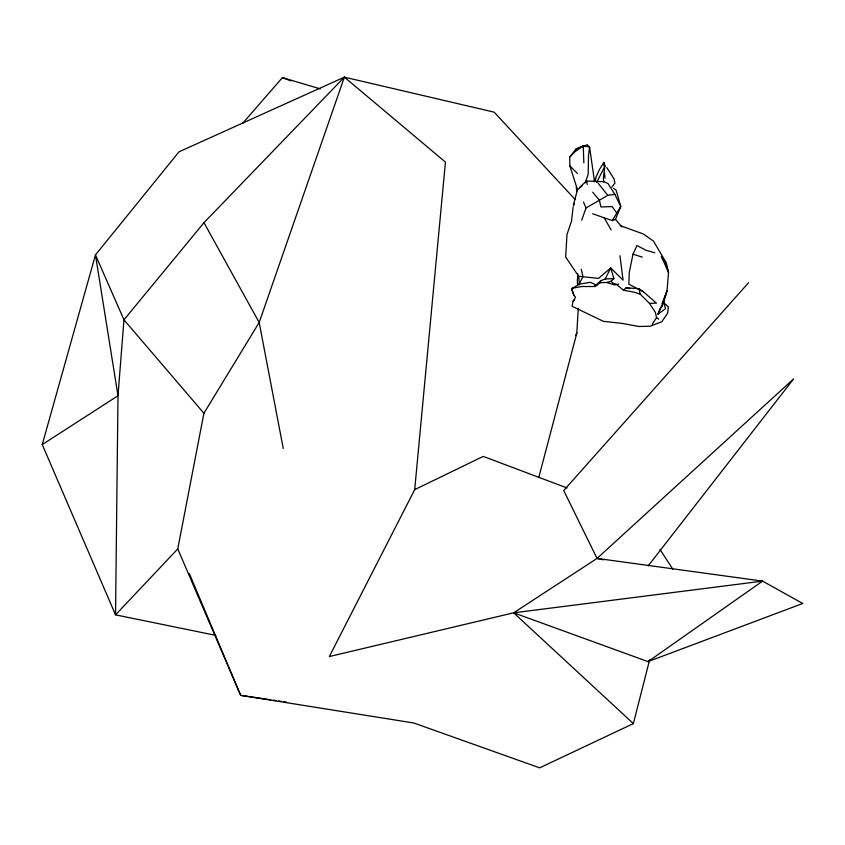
<?xml version="1.0" encoding="UTF-8"?>
<svg xmlns="http://www.w3.org/2000/svg" width="845" height="845" viewBox="0 0 845 845"><rect width="100%" height="100%" fill="white"/><g stroke="black" fill="none" stroke-linecap="round" stroke-linejoin="round"><path stroke-width="1.27" d="M577.79 273.727L577.304 282.431L577.864 284.966M538.835 477.245L576.818 333.131L578.265 308.319M648.178 565.886L793.592 378.919L597.045 558.418L513.675 612.815L648.03 661.624L802.75 603.488L762.591 581.117L513.675 612.815L329.339 656.544L414.694 489.635L445.442 162.103L344.369 77.148L179.003 151.825L95.464 254.894L42.25 444.576L115.533 614.854L215.855 635.387M573.153 207.057L571.495 221.136L566.984 234.519L565.664 257.049L578.667 276.262L579.427 284.797M594.046 181.559L599.232 169.908L603.837 162.42L604.777 166.486L603.351 178.306L603.816 181.971M42.25 444.576L117.994 395.745L95.464 254.894L123.961 319.811L117.994 395.745L115.533 614.854L177.756 548.933L203.909 413.268L259.183 322.484L344.369 77.148L494.135 112.153L575.149 199.494M654.864 252.803L646.066 250.289L636.94 245.546L633.021 254.187L629.271 272.354L628.849 284.184L643.436 291.831L656.449 303.112L649.499 303.376L640.183 294.123L633.982 292.116L623.504 290.236L616.438 284.448L613.966 283.297M573.354 205.25L577.473 189.692L582.163 185.889M574.589 299.827L572.995 301.422L572.076 306.27L603.414 321.343L621.709 323.329L638.947 326.487L650.217 326.191L661.846 321.702L667.666 313.168L668.384 306.883L662.586 301.654M177.756 548.933L240.667 695.351L413.786 722.993L539.67 767.851L633.349 723.605L649.647 659.776M663.726 302.13L665.533 308.689L657.949 314.203L663.726 302.13L667.043 290.701L668.532 272.375L666.23 262.732L653.512 241.142L643.383 234.012L620.241 225.615M661.477 307.464L667.043 290.701L662.036 303.63M573.565 205.863L574.368 203.476M585.374 182.446L588.162 174.323L588.532 155.121L589.578 147.041L587.423 145.108L583.23 145.826L576.153 148.91L569.72 157.054L569.857 165.884L577.473 189.692M581.719 220.207L586.029 207.954L607.808 195.353L614.875 194.35L620.769 206.539L615.466 219.383L612.255 220.587L592.598 213.764M657.949 314.203L660.674 307.157M596.612 182.509L604.777 166.486M572.995 301.422L575.519 297.26L573.882 295.232L571.59 288.821L579.131 284.173L582.955 276.579L581.265 269.217M571.875 288.346L581.719 286.508L594.457 286.518L600.605 280.804L605.157 279.03L610.724 268.013L623.071 280.128L619.976 255.75M594.732 180.851L595.862 178.749M575.561 335.444L576.818 333.131M652.213 324.248L656.565 317.562L655.297 312.185L649.499 303.376M612.255 220.587L620.769 206.539L616.174 190.252L613.639 188.255M585.5 182.742L586.525 181.02L604.101 181.717L608.062 183.65L614.875 194.35M611.917 187.115L614.97 183.059L613.924 178.644L606.763 167.595M344.369 77.148L203.983 222.689L123.961 319.811L203.909 413.268M242.568 123.465L282.399 77.624L320.297 88.873M748.512 282.769L563.71 490.544L597.045 558.418L603.467 559.823M569.72 157.054L574.241 152.29L583.23 145.826L589.578 147.041L594.553 181.738M623.504 290.236L626.156 287.712L638.978 288.768L643.436 291.831M594.88 286.064L600.637 282.642L606.509 282.462L611.03 281.29L613.903 278.586L610.724 268.013L598.461 278.417L578.667 276.262M579.85 187.157L586.525 181.02L587.307 184.411M648.03 661.624L762.591 581.117L597.045 558.418M414.694 489.635L483.234 456.406L567.037 487.945M594.457 286.518L596.2 285.779M576.153 148.91L587.423 145.108M579.131 284.173L590.401 282.336L597.066 285.399M616.438 284.448L618.762 284.131M605.157 279.03L613.903 278.586M270.675 699.776L240.667 695.351L189.312 573.512M273.284 700.156L275.892 700.537M278.501 700.928L281.11 701.308M283.73 701.699L286.339 702.079M626.156 287.712L629.863 288.599M606.509 282.462L615.16 285.061L611.03 281.29M633.021 254.187L642.306 257.133M282.399 77.624L291.007 80.888M656.565 317.562L658.561 319.199M513.675 612.815L633.349 723.605M569.857 165.884L577.494 173.521M615.466 219.383L622.015 227.062M592.704 192.216L599.348 200.085L600.932 206.94L612.224 206.592L616.649 212.877M597.943 182.985L607.808 195.353M659.998 549.43L672.789 569.15M604.027 217.545L611.167 229.946M203.983 222.689L259.183 322.484L283.244 448.452M583.504 202.071L586.029 207.954M571.59 288.821L573.882 295.232M605.009 165.873L603.837 162.42L604.122 166.37M638.978 288.768L640.183 294.123M576.269 187.315L576.734 191.213M604.587 172.94L604.967 178.21M583.23 145.826L583.853 162.831M600.605 280.804L600.637 282.642M665.427 263.693L661.329 256.373L668.532 272.375L665.427 263.693"/></g></svg>
